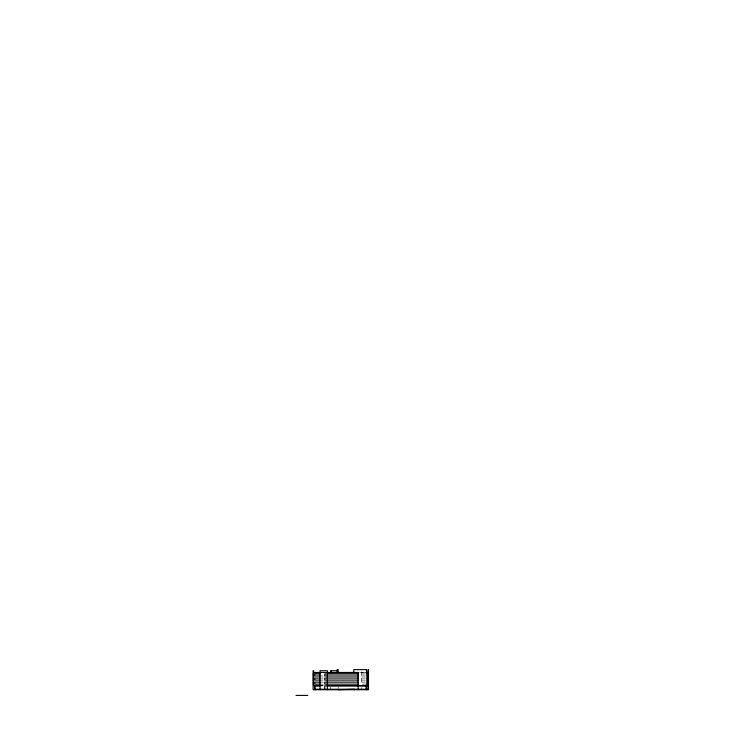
<?xml version="1.0" encoding="UTF-8"?>
<svg xmlns="http://www.w3.org/2000/svg" width="732" height="732" viewBox="0 0 732 732"><rect width="100%" height="100%" fill="white"/><g stroke="black" fill="none" stroke-linecap="round" stroke-linejoin="round"><path stroke-width="0.55" stroke-dasharray="3.66 2.75" d="M359.659 672.452L365.259 672.452M361.745 672.763L364.975 672.763M361.745 673.98L366.988 673.98M320.991 676.011L323.16 676.011M361.745 676.011L366.988 676.011M321.092 678.052L323.242 678.052M361.745 678.052L366.988 678.052M321.092 680.083L323.242 680.083M361.745 680.083L366.988 680.083M321.092 682.114L323.242 682.114M361.745 682.114L365.936 682.114M321.092 684.146L323.242 684.146M365.936 684.146L361.745 684.146L361.745 670.558M320.991 685.674L323.224 685.674M321.037 685.875L323.224 685.875M361.745 687.504L361.745 689.736M338.175 686.735L338.175 688.464M330.736 686.991L330.736 689.233"/><path stroke-width="1.1" d="M337.159 670.732L330.736 670.732L330.736 672.9M313.607 672.452L358.14 672.452L358.14 689.736M366.055 672.452L368.205 672.452M313.607 672.763L320.46 672.763M327.314 672.763L358.14 672.763M366.055 672.763L368.205 672.763M313.104 673.98L313.607 673.98M320.067 673.98L314.833 673.98L314.833 676.011L320.067 676.011M358.14 673.98L324.706 673.98L324.706 676.011L358.14 676.011M366.988 673.98L368.507 673.98M313.104 676.011L313.607 676.011M366.988 676.011L368.507 676.011M313.104 678.052L313.607 678.052M320.067 678.052L314.833 678.052L314.833 680.083L320.067 680.083M358.14 678.052L324.706 678.052L324.706 680.083L358.14 680.083M366.988 678.052L368.507 678.052M313.104 680.083L313.607 680.083M366.988 680.083L368.507 680.083M313.104 682.114L313.607 682.114M320.067 682.114L314.833 682.114L314.833 684.146L320.067 684.146M358.14 682.114L324.706 682.114L324.706 684.146L358.14 684.146M366.988 682.114L368.507 682.114M313.104 684.146L313.607 684.146M366.988 684.146L368.507 684.146M320.067 685.674L313.607 685.674L313.607 670.732L313.104 670.732L313.104 689.736L368.507 689.736L368.507 669.606L368.205 685.674L327.387 685.674M320.067 685.875L314.934 685.875L314.934 689.233M368.507 685.875L324.706 685.875L324.706 689.233M314.623 689.233L368.507 689.233M295.993 695.4L307.797 695.4M366.988 689.736L366.988 669.606L353.766 669.606L353.766 672.452M366.476 669.606L366.476 672.452M366.119 685.674L366.119 689.736M354.425 689.736L354.425 689.233L338.175 689.736M338.175 672.452L338.175 669.506L337.159 669.506L337.159 672.452M331.248 670.732L331.248 672.452M330.736 689.233L330.736 689.736M327.387 689.736L327.387 670.732L320.067 670.732L320.067 689.736M315.638 689.233L315.638 689.736M314.623 685.674L314.623 689.736"/></g></svg>
